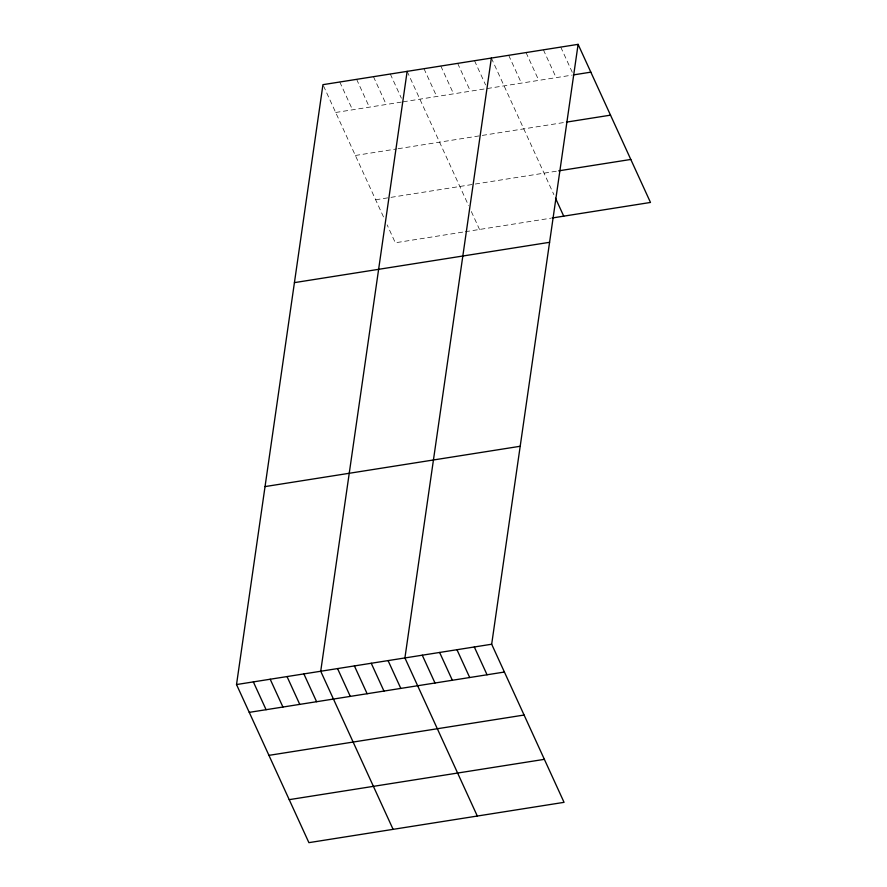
<?xml version="1.0" encoding="UTF-8"?>
<svg xmlns="http://www.w3.org/2000/svg" width="887" height="887" viewBox="0 0 887 887"><rect width="100%" height="100%" fill="white"/><g stroke="black" fill="none" stroke-linecap="round" stroke-linejoin="round"><path stroke-width="0.67" stroke-dasharray="4.43 3.33" d="M335.674 112.472L401.744 102.038M403.042 101.828L484.646 88.933M487.24 88.523L572.148 75.107M355.365 155.469L396.811 148.916M398.108 148.717L481.02 135.611M482.306 135.412L565.141 122.328M375.644 199.775L558.732 170.836M462.692 232.128L395.325 242.772L387.131 224.855M465.276 231.718L550.783 218.202M560.75 47.089L572.37 72.479M543.398 49.838L556.127 77.635M526.046 52.577L538.775 80.384M508.694 55.316L521.434 83.123M491.354 58.054L553.887 194.663M474.512 60.715L485.577 84.897M457.67 63.376L470.398 91.184M440.828 66.037L453.556 93.845M423.986 68.698L436.714 96.506M407.144 71.359L468.591 205.573M471.33 211.549L479.534 229.467M390.302 74.02L401.379 98.202M373.46 76.681L386.2 104.489M356.629 79.342L369.358 107.15M339.788 82.003L352.516 109.811M323.5 85.873L384.393 218.878"/><path stroke-width="1.33" d="M578.102 44.35L491.675 644.228L564.054 802.336L308.898 842.65L236.519 684.553L322.946 84.664L578.102 44.35L650.481 202.447L552.069 218.002M407.144 71.359L320.717 671.248L393.096 829.345M491.354 58.054L404.915 657.943L477.306 816.04M573.479 74.896L590.831 72.157M566.471 122.118L610.522 115.155M558.732 170.836L630.801 159.449M294.417 282.631L549.585 242.306M265.036 486.586L520.192 446.272M236.519 684.553L491.675 644.228M249.247 712.361L504.404 672.036M268.927 755.358L524.084 715.033M289.217 799.653L544.374 759.339M555.528 198.244L563.733 216.162M474.323 646.978L487.052 674.774M456.971 649.716L469.7 677.524M439.619 652.455L452.348 680.262M422.267 655.194L434.996 683.001M388.074 660.604L400.813 688.412M371.243 663.265L383.971 691.073M354.401 665.926L367.129 693.734M337.559 668.587L350.287 696.395M303.875 673.909L316.604 701.717M287.033 676.57L299.762 704.378M270.191 679.231L282.931 707.039M253.349 681.892L266.089 709.7"/></g></svg>
